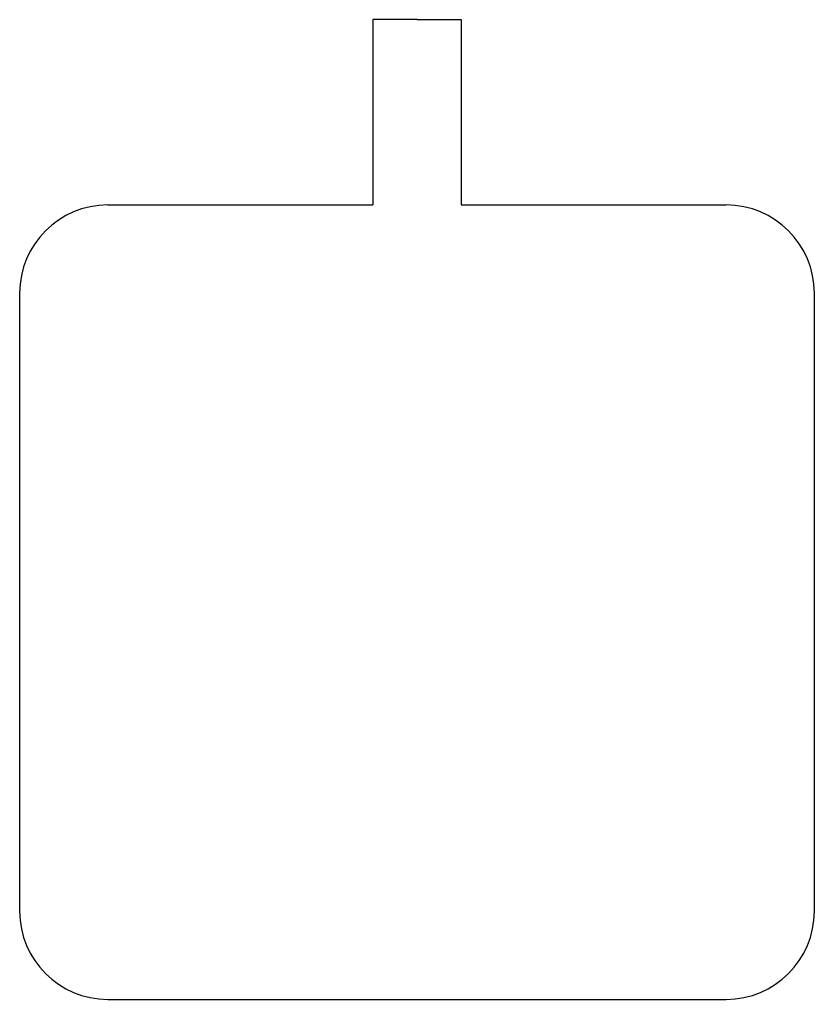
# Model space of a CAD drawing. Header units: millimetres. Extents: x 0.5 to 18.5, y -18.5 to 3.7.
import ezdxf

# ---------------------------------------------------------------- set-up
doc = ezdxf.new("R2010")
doc.units = ezdxf.units.MM

msp = doc.modelspace()

# ---------------------------------------------------------------- linework, layer by layer
for p, q in [((9.525, 3.675), (8.525, 3.675)), ((8.525, 3.675), (8.525, -0.525)), ((9.525, 3.675), (10.525, 3.675)), ((10.525, 3.675), (10.525, -0.525)), ((2.525, -0.525), (8.525, -0.525)), ((10.525, -0.525), (16.525, -0.525)), ((0.525, -2.525), (0.525, -16.525)), ((18.525, -16.525), (18.525, -2.525)), ((2.525, -18.525), (16.525, -18.525))]:
    msp.add_line(p, q)
for centre, start, end in [((2.525, -2.525), 90, 180), ((16.525, -2.525), 0, 90), ((2.525, -16.525), 180, 270), ((16.525, -16.525), 270, 0)]:
    msp.add_arc(centre, 2, start, end)

doc.saveas('drawing.dxf')
